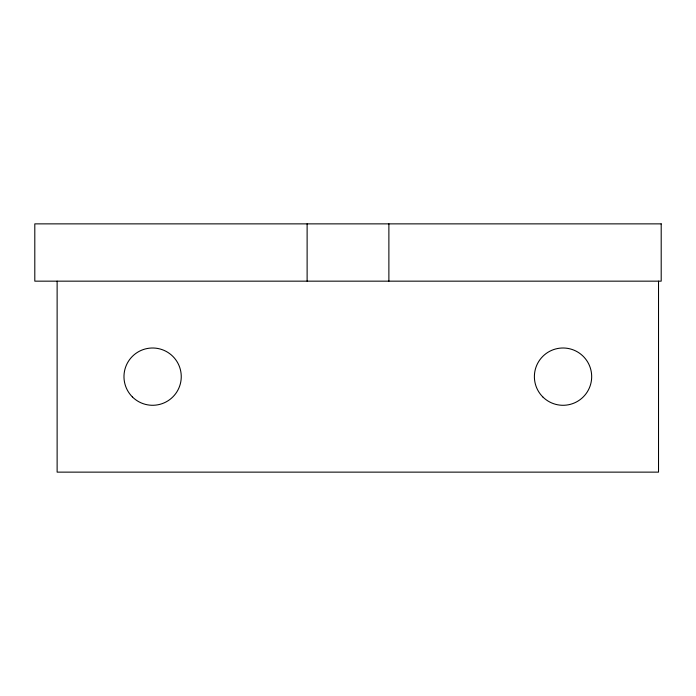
<?xml version="1.0" encoding="UTF-8"?>
<svg xmlns="http://www.w3.org/2000/svg" width="696" height="696" viewBox="0 0 696 696"><rect width="100%" height="100%" fill="white"/><g stroke="black" fill="none" stroke-linecap="round" stroke-linejoin="round"><path stroke-width="1.04" d="M658.52 281.158L658.52 472.132L57.124 472.132L57.124 281.158M388.881 223.868L388.881 281.158M307.119 223.868L307.119 281.158M661.2 223.868L34.8 223.868L34.8 281.158L661.2 281.158L661.2 223.868M132.362 396.903A28.649 28.649 0 0 0 180.281 384.061A28.649 28.649 0 0 0 145.203 348.974A28.649 28.649 0 0 0 132.362 396.903M542.776 396.903A28.649 28.649 0 0 0 590.704 384.061A28.649 28.649 0 0 0 555.617 348.974A28.649 28.649 0 0 0 542.776 396.903"/></g></svg>
